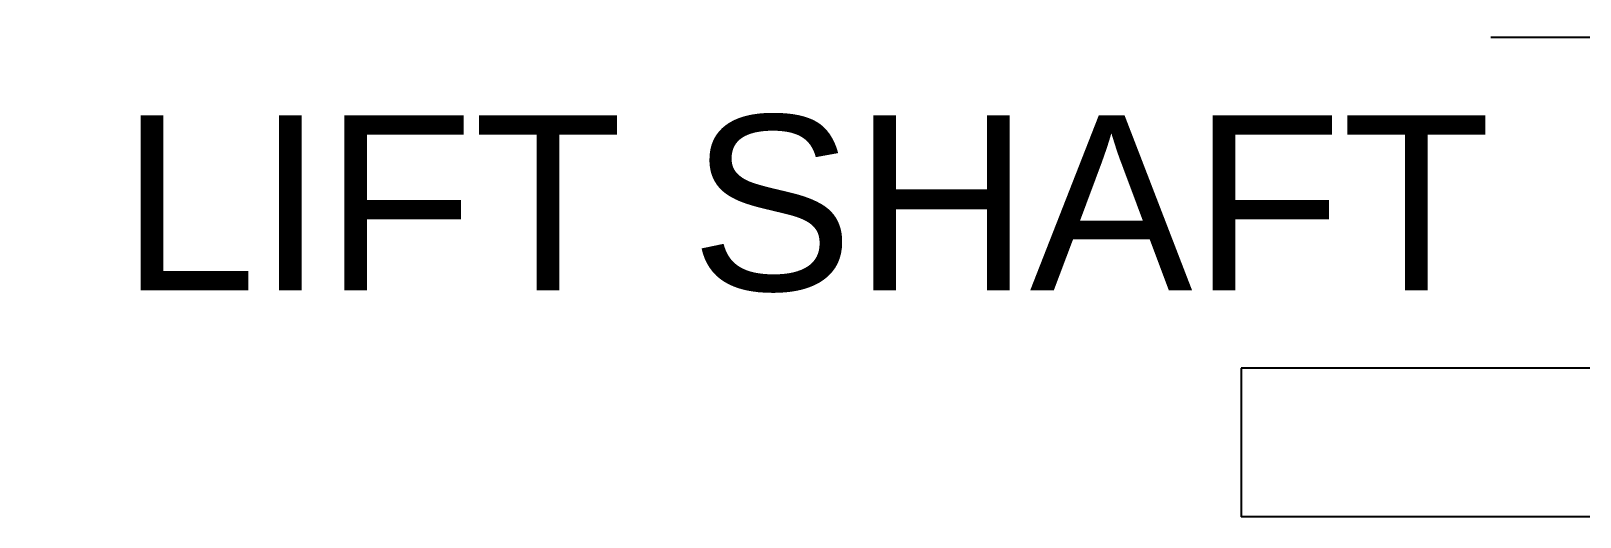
# Model space of a CAD drawing. Header units: inches. Extents: x 17 to 469, y 7 to 301.
# Drawn here: x 235.5 to 250.38, y 275.21 to 279.87 of the extents above; entities that cross this region are included whole.
import ezdxf

# ---------------------------------------------------------------- set-up
doc = ezdxf.new("R2010")
doc.units = ezdxf.units.IN
doc.header["$LTSCALE"] = 14
doc.header["$MEASUREMENT"] = 0
doc.layers.get('0').update_dxf_attribs({"lineweight": 25})
doc.layers.add('Sketch Geometry (ANSI)', color=7, linetype='Continuous', lineweight=25)
doc.layers.add('Symbol (ANSI)', color=7, linetype='Continuous', lineweight=25)
doc.styles.add('Note Text (ANSI)', font='arial.ttf')

# ---------------------------------------------------------------- blocks, each defined once
blk = doc.blocks.new('UPPER HEAD ADN ELEMENT DETAIL')
for p, q in [((0.49266, 0.19703), (-0.65524, 0.19703)), ((-0.65524, 0.19703), (-0.65524, 0.14601)), ((0.49266, 0.14601), (-0.65524, 0.14601))]:
    blk.add_line(p, q)
at = {"layer": 'Sketch Geometry (ANSI)'}
blk.add_line((-0.56947, 0.31055), (-0.51469, 0.31055), dxfattribs=at)
at = {"layer": 'Symbol (ANSI)', "color": 7, "insert": (-0.56947, 0.30053), "char_height": 0.06, "attachment_point": 6, "line_spacing_factor": 0.944221, "style": 'Note Text (ANSI)'}
blk.add_mtext('\\fArial|b0|i0;{\\H0.0600;TUBESHEET\\P}\\fArial|b0|i0;{\\H0.0600;LIFT SHAFT}', dxfattribs=at)

msp = doc.modelspace()

# ---------------------------------------------------------------- block references
at = {"xscale": 28, "yscale": 28, "zscale": 28}
msp.add_blockref('UPPER HEAD ADN ELEMENT DETAIL', (265.469883, 271.116743), dxfattribs=at)

doc.saveas('drawing.dxf')
